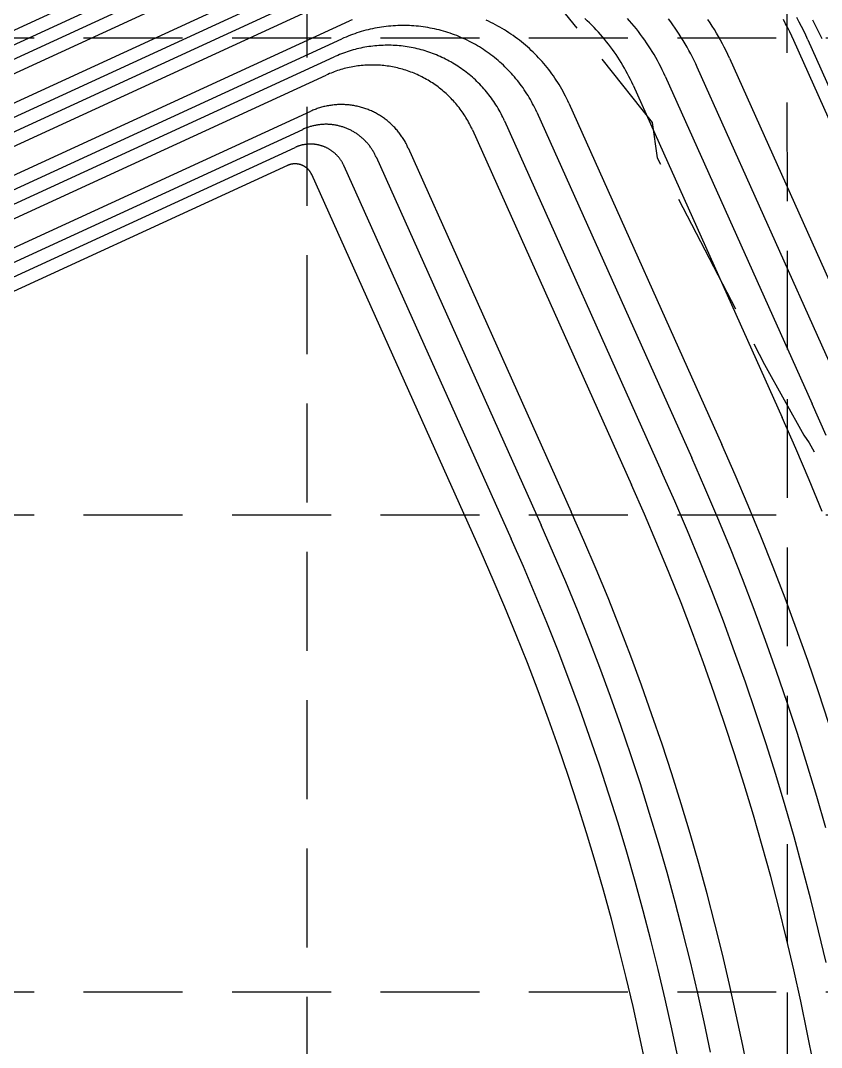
# Model space of a CAD drawing. Header units: inches. Extents: x 2439273 to 2445077, y 7048639 to 7057917.
# Drawn here: x 2443680.6 to 2443923.4, y 7055143 to 7055454.5 of the extents above; entities that cross this region are included whole.
import ezdxf

# ---------------------------------------------------------------- set-up
doc = ezdxf.new("R2010")
doc.units = ezdxf.units.IN
doc.header["$LTSCALE"] = 300
doc.header["$MEASUREMENT"] = 0
doc.linetypes.add('DASHEDX2', pattern=[0.165, 0.125, -0.04])
doc.linetypes.add('HIDDEN', pattern=[0.375, 0.25, -0.125])
for name, color, linetype in [('EC', 43, 'DASHEDX2'), ('GRID', 254, 'HIDDEN'), ('PC', 43, 'DASHEDX2')]:
    doc.layers.add(name, color=color, linetype=linetype)

msp = doc.modelspace()

# ---------------------------------------------------------------- linework, layer by layer
at = {"layer": 'EC', "color": 43, "linetype": 'DASHEDX2', "flags": 128}
msp.add_lwpolyline([(2443901.86, 7055693.48), (2443896.11, 7055685.69), (2443885.39, 7055681.48), (2443867.39, 7055641.36), (2443854.91, 7055654.75), (2443824.84, 7055641.37), (2443820.65, 7055623.48), (2443807, 7055605.17), (2443799.59, 7055587.82), (2443801.19, 7055585.95), (2443797.16, 7055582.74), (2443805.15, 7055502.53), (2443810.32, 7055503.5), (2443815.52, 7055494.53), (2443872.13, 7055423.65), (2443873.65, 7055412.87), (2443906.2, 7055350.2), (2443918.07, 7055328.74), (2443919.69, 7055326.44), (2443968.58, 7055240.73), (2443976.83, 7055228.83), (2443984.9, 7055214.55), (2443989.14, 7055215.47), (2443997.87, 7055203.26), (2443997.75, 7055216.88), (2444001.92, 7055217.56), (2443998.54, 7055227.49), (2444016.53, 7055241.61), (2444066.41, 7055261.95), (2444083.72, 7055269.04), (2444085.06, 7055267.52), (2444097.05, 7055263.61), (2444115.58, 7055255.98), (2444111.95, 7055234.88), (2444110.18, 7055229.84), (2444102.47, 7055219.23), (2444096.53, 7055212.43), (2444098.15, 7055202.5), (2444090.24, 7055196.52), (2444077.22, 7055189.54), (2444062.54, 7055164.95), (2444056.88, 7055153.88), (2444054.66, 7055174.68), (2444043.67, 7055161.25), (2444016.86, 7055163.03), (2444012.32, 7055157.9), (2444037.59, 7055148.52), (2443971.98, 7055116.52), (2443968.89, 7055114.92), (2443980.57, 7055147.5), (2443977.13, 7055146.34), (2443978.37, 7055146.06), (2443962.84, 7055124.61), (2443953.51, 7055122.41), (2443938.41, 7055119.16), (2443867.04, 7055080.21), (2443865.98, 7055078.87), (2443865.01, 7055077.91), (2443865.12, 7055077.45), (2443864.14, 7055076.79), (2443860.97, 7055075.19), (2443830.92, 7055059.56), (2443787.52, 7055037.11), (2443851.28, 7055024.87), (2443934.34, 7055046.67), (2443967.55, 7055096.43), (2443974.57, 7055094.11), (2444053.33, 7055117.84), (2444066.52, 7055129.61), (2444084.3, 7055137.37), (2444145.69, 7055142.55), (2444139.24, 7055176.48), (2444128.04, 7055227.89), (2444127.62, 7055229.29), (2444120.82, 7055259.22), (2444120.75, 7055259.48), (2444116.9, 7055281.51), (2444114.15, 7055290.3), (2444112.69, 7055292.4), (2444113.48, 7055296.08), (2444050.06, 7055487.43), (2444049.7, 7055493.11), (2444045.78, 7055499.07), (2444045.35, 7055503.67), (2444016.72, 7055544.06), (2443997.19, 7055577.1)], dxfattribs=at)
at = {"layer": 'GRID', "linetype": 'HIDDEN', "ltscale": 0.4}
for p, q in [((2443913.9, 7049369.71), (2443912.8, 7057768.67)), ((2443767.83, 7049368.37), (2443767.41, 7057765.42)), ((2439424.76, 7055449.35), (2444925.44, 7055449.35)), ((2439424.76, 7055304.59), (2444925.44, 7055304.59)), ((2439424.76, 7055159.84), (2444925.44, 7055159.84))]:
    msp.add_line(p, q, dxfattribs=at)
at = {"layer": 'PC', "color": 24, "linetype": 'Continuous', "flags": 128}
for points in [[(2443787.64, 7055501.83), (2443165.52, 7055215.57)], [(2443167.19, 7055211.94), (2443790.73, 7055498.85)], [(2443168.86, 7055208.3), (2443793.83, 7055495.87)], [(2443796.92, 7055492.89), (2443170.53, 7055204.67)], [(2443173.88, 7055197.4), (2443792.2, 7055481.91)], [(2443789.84, 7055476.42), (2443175.55, 7055193.77)], [(2443177.22, 7055190.13), (2443787.48, 7055470.93)], [(2443178.89, 7055186.5), (2443785.13, 7055465.45)], [(2443781.13, 7055454.79), (2443780.41, 7055454.47)], [(2443866.34, 7055434.95), (2443865.93, 7055435.83), (2443865.52, 7055436.7), (2443865.09, 7055437.57), (2443864.65, 7055438.42), (2443864.19, 7055439.27), (2443863.72, 7055440.12), (2443863.24, 7055440.95), (2443862.74, 7055441.78), (2443862.24, 7055442.6), (2443861.71, 7055443.41), (2443861.18, 7055444.21), (2443860.63, 7055445.01), (2443860.07, 7055445.79), (2443859.5, 7055446.57), (2443858.92, 7055447.34), (2443858.32, 7055448.1), (2443857.71, 7055448.85), (2443857.09, 7055449.59), (2443856.46, 7055450.32), (2443855.82, 7055451.04), (2443855.16, 7055451.74), (2443854.5, 7055452.44), (2443853.82, 7055453.13), (2443853.13, 7055453.81), (2443852.44, 7055454.47), (2443851.73, 7055455.13)], [(2443876.08, 7055437.67), (2443875.64, 7055438.62), (2443875.19, 7055439.57), (2443874.72, 7055440.52), (2443874.24, 7055441.45), (2443873.74, 7055442.38), (2443873.23, 7055443.3), (2443872.7, 7055444.21), (2443872.16, 7055445.11), (2443871.6, 7055446.01), (2443871.04, 7055446.89), (2443870.45, 7055447.77), (2443869.86, 7055448.64), (2443869.24, 7055449.49), (2443868.62, 7055450.34), (2443867.98, 7055451.18), (2443867.33, 7055452.01), (2443866.67, 7055452.82), (2443865.99, 7055453.63), (2443865.3, 7055454.43), (2443864.6, 7055455.21)], [(2443885.82, 7055440.38), (2443885.34, 7055441.42), (2443884.85, 7055442.45), (2443884.35, 7055443.47), (2443883.82, 7055444.48), (2443883.29, 7055445.49), (2443882.73, 7055446.48), (2443882.16, 7055447.47), (2443881.57, 7055448.45), (2443880.97, 7055449.42), (2443880.36, 7055450.38), (2443879.72, 7055451.33), (2443879.08, 7055452.27), (2443878.42, 7055453.2), (2443877.74, 7055454.11), (2443877.05, 7055455.02)], [(2443895.56, 7055443.1), (2443895.05, 7055444.21), (2443894.52, 7055445.32), (2443893.98, 7055446.42), (2443893.41, 7055447.51), (2443892.83, 7055448.6), (2443892.23, 7055449.67), (2443891.62, 7055450.73), (2443890.99, 7055451.78), (2443890.34, 7055452.83), (2443889.68, 7055453.86), (2443889, 7055454.88)], [(2443957.13, 7055354.57), (2443915.04, 7055448.53), (2443914.46, 7055449.81), (2443913.85, 7055451.08), (2443913.23, 7055452.33), (2443912.58, 7055453.58), (2443911.92, 7055454.82)], [(2443919.33, 7055448.74), (2443918.71, 7055450.1), (2443918.07, 7055451.44), (2443917.41, 7055452.78), (2443916.72, 7055454.1), (2443916.02, 7055455.42)], [(2443182.24, 7055179.23), (2443780.41, 7055454.47)], [(2443837.12, 7055426.8), (2443836.82, 7055427.44), (2443836.52, 7055428.07), (2443836.21, 7055428.7), (2443835.89, 7055429.32), (2443835.56, 7055429.94), (2443835.21, 7055430.56), (2443834.86, 7055431.16), (2443834.5, 7055431.77), (2443834.13, 7055432.36), (2443833.75, 7055432.95), (2443833.36, 7055433.54), (2443832.97, 7055434.11), (2443832.56, 7055434.69), (2443832.14, 7055435.25), (2443831.72, 7055435.81), (2443831.29, 7055436.36), (2443830.84, 7055436.91), (2443830.39, 7055437.44), (2443829.93, 7055437.97), (2443829.47, 7055438.5), (2443828.99, 7055439.01), (2443828.51, 7055439.52), (2443828.01, 7055440.02), (2443827.51, 7055440.51), (2443827.01, 7055441), (2443826.49, 7055441.48), (2443825.97, 7055441.94), (2443825.44, 7055442.4), (2443824.9, 7055442.86), (2443824.36, 7055443.3), (2443823.81, 7055443.73), (2443823.25, 7055444.16), (2443822.68, 7055444.58), (2443822.11, 7055444.98), (2443821.53, 7055445.38), (2443820.95, 7055445.77), (2443820.36, 7055446.15), (2443819.77, 7055446.52), (2443819.16, 7055446.88), (2443818.56, 7055447.24), (2443817.94, 7055447.58), (2443817.33, 7055447.91), (2443816.7, 7055448.23), (2443816.07, 7055448.55), (2443815.44, 7055448.85), (2443814.8, 7055449.14), (2443814.16, 7055449.42), (2443813.51, 7055449.7), (2443812.86, 7055449.96), (2443812.21, 7055450.21), (2443811.55, 7055450.45), (2443810.89, 7055450.68), (2443810.22, 7055450.9), (2443809.55, 7055451.11), (2443808.88, 7055451.31), (2443808.2, 7055451.5), (2443807.52, 7055451.68), (2443806.84, 7055451.85), (2443806.16, 7055452), (2443805.47, 7055452.15), (2443804.78, 7055452.28), (2443804.09, 7055452.41), (2443803.4, 7055452.52), (2443802.71, 7055452.62), (2443802.01, 7055452.71), (2443801.31, 7055452.79), (2443800.61, 7055452.86), (2443799.91, 7055452.92), (2443799.21, 7055452.97), (2443798.51, 7055453), (2443797.81, 7055453.03), (2443797.11, 7055453.04), (2443796.41, 7055453.04), (2443795.71, 7055453.04), (2443795.01, 7055453.02), (2443794.3, 7055452.98), (2443793.6, 7055452.94), (2443792.9, 7055452.89), (2443792.21, 7055452.83), (2443791.51, 7055452.75), (2443790.81, 7055452.66), (2443790.12, 7055452.57), (2443789.42, 7055452.46), (2443788.73, 7055452.34), (2443788.04, 7055452.21), (2443787.35, 7055452.07), (2443786.67, 7055451.92), (2443785.99, 7055451.76), (2443785.31, 7055451.58), (2443784.63, 7055451.4), (2443783.95, 7055451.2), (2443783.28, 7055451), (2443782.62, 7055450.78), (2443781.95, 7055450.56), (2443781.29, 7055450.32), (2443780.63, 7055450.07), (2443779.98, 7055449.81), (2443779.33, 7055449.55), (2443778.69, 7055449.27), (2443778.05, 7055448.98)], [(2443846.86, 7055429.52), (2443846.53, 7055430.23), (2443846.19, 7055430.95), (2443845.84, 7055431.65), (2443845.48, 7055432.35), (2443845.1, 7055433.05), (2443844.72, 7055433.74), (2443844.32, 7055434.42), (2443843.92, 7055435.1), (2443843.5, 7055435.77), (2443843.07, 7055436.44), (2443842.64, 7055437.09), (2443842.19, 7055437.74), (2443841.73, 7055438.39), (2443841.26, 7055439.02), (2443840.79, 7055439.65), (2443840.3, 7055440.27), (2443839.8, 7055440.88), (2443839.29, 7055441.49), (2443838.78, 7055442.09), (2443838.25, 7055442.67), (2443837.71, 7055443.25), (2443837.17, 7055443.83), (2443836.62, 7055444.39), (2443836.05, 7055444.94), (2443835.48, 7055445.49), (2443834.9, 7055446.03), (2443834.32, 7055446.55), (2443833.72, 7055447.07), (2443833.12, 7055447.58), (2443832.5, 7055448.08), (2443831.88, 7055448.56), (2443831.26, 7055449.04), (2443830.62, 7055449.51), (2443829.98, 7055449.97), (2443829.33, 7055450.42), (2443828.67, 7055450.86), (2443828.01, 7055451.29), (2443827.34, 7055451.7), (2443826.66, 7055452.11), (2443825.98, 7055452.51), (2443825.29, 7055452.89), (2443824.59, 7055453.26), (2443823.89, 7055453.63), (2443823.19, 7055453.98), (2443822.47, 7055454.32), (2443821.76, 7055454.65)], [(2443923.62, 7055448.95), (2443922.96, 7055450.38), (2443922.28, 7055451.81), (2443921.58, 7055453.22), (2443920.86, 7055454.63)], [(2443183.91, 7055175.6), (2443778.05, 7055448.98)], [(2443919.33, 7055448.74), (2443960.78, 7055356.21)], [(2443827.37, 7055424.09), (2443827.12, 7055424.64), (2443826.85, 7055425.2), (2443826.58, 7055425.75), (2443826.3, 7055426.29), (2443826.01, 7055426.84), (2443825.71, 7055427.37), (2443825.4, 7055427.9), (2443825.09, 7055428.43), (2443824.76, 7055428.95), (2443824.43, 7055429.47), (2443824.09, 7055429.98), (2443823.74, 7055430.49), (2443823.39, 7055430.99), (2443823.02, 7055431.48), (2443822.65, 7055431.97), (2443822.27, 7055432.45), (2443821.89, 7055432.93), (2443821.49, 7055433.4), (2443821.09, 7055433.86), (2443820.68, 7055434.32), (2443820.26, 7055434.77), (2443819.84, 7055435.22), (2443819.41, 7055435.65), (2443818.97, 7055436.09), (2443818.53, 7055436.51), (2443818.08, 7055436.93), (2443817.62, 7055437.34), (2443817.16, 7055437.74), (2443816.69, 7055438.13), (2443816.21, 7055438.52), (2443815.73, 7055438.9), (2443815.24, 7055439.27), (2443814.75, 7055439.64), (2443814.25, 7055440), (2443813.74, 7055440.34), (2443813.23, 7055440.69), (2443812.71, 7055441.02), (2443812.19, 7055441.34), (2443811.67, 7055441.66), (2443811.14, 7055441.97), (2443810.6, 7055442.27), (2443810.06, 7055442.56), (2443809.51, 7055442.84), (2443808.96, 7055443.11), (2443808.41, 7055443.38), (2443807.85, 7055443.63), (2443807.29, 7055443.88), (2443806.72, 7055444.12), (2443806.15, 7055444.35), (2443805.58, 7055444.57), (2443805, 7055444.78), (2443804.43, 7055444.98), (2443803.84, 7055445.18), (2443803.26, 7055445.36), (2443802.67, 7055445.53), (2443802.08, 7055445.7), (2443801.48, 7055445.86), (2443800.89, 7055446), (2443800.29, 7055446.14), (2443799.69, 7055446.27), (2443799.08, 7055446.38), (2443798.48, 7055446.49), (2443797.87, 7055446.59), (2443797.27, 7055446.68), (2443796.66, 7055446.76), (2443796.05, 7055446.83), (2443795.44, 7055446.89), (2443794.82, 7055446.94), (2443794.21, 7055446.98), (2443793.6, 7055447.01), (2443792.98, 7055447.03), (2443792.37, 7055447.05), (2443791.76, 7055447.05), (2443791.14, 7055447.04), (2443790.53, 7055447.02), (2443789.92, 7055447), (2443789.3, 7055446.96), (2443788.69, 7055446.91), (2443788.08, 7055446.86), (2443787.47, 7055446.79), (2443786.86, 7055446.72), (2443786.25, 7055446.63), (2443785.64, 7055446.54), (2443785.04, 7055446.43), (2443784.44, 7055446.32), (2443783.83, 7055446.2), (2443783.23, 7055446.06), (2443782.64, 7055445.92), (2443782.04, 7055445.77), (2443781.45, 7055445.61), (2443780.86, 7055445.44), (2443780.27, 7055445.26), (2443779.69, 7055445.07), (2443779.11, 7055444.87), (2443778.53, 7055444.66), (2443777.95, 7055444.45), (2443777.38, 7055444.22), (2443776.82, 7055443.99), (2443776.25, 7055443.74), (2443775.69, 7055443.49)], [(2443185.58, 7055171.96), (2443775.69, 7055443.49)], [(2443895.56, 7055443.1), (2443938.88, 7055346.39)], [(2443817.63, 7055421.37), (2443817.41, 7055421.85), (2443817.19, 7055422.33), (2443816.95, 7055422.8), (2443816.71, 7055423.26), (2443816.46, 7055423.73), (2443816.21, 7055424.19), (2443815.94, 7055424.64), (2443815.67, 7055425.1), (2443815.4, 7055425.54), (2443815.11, 7055425.99), (2443814.82, 7055426.42), (2443814.52, 7055426.86), (2443814.22, 7055427.29), (2443813.9, 7055427.71), (2443813.59, 7055428.13), (2443813.26, 7055428.54), (2443812.93, 7055428.95), (2443812.59, 7055429.35), (2443812.25, 7055429.75), (2443811.9, 7055430.14), (2443811.54, 7055430.53), (2443811.18, 7055430.91), (2443810.81, 7055431.29), (2443810.43, 7055431.66), (2443810.05, 7055432.02), (2443809.66, 7055432.38), (2443809.27, 7055432.73), (2443808.88, 7055433.07), (2443808.47, 7055433.41), (2443808.06, 7055433.74), (2443807.65, 7055434.07), (2443807.23, 7055434.39), (2443806.81, 7055434.7), (2443806.38, 7055435.01), (2443805.95, 7055435.31), (2443805.51, 7055435.6), (2443805.07, 7055435.88), (2443804.62, 7055436.16), (2443804.17, 7055436.43), (2443803.71, 7055436.7), (2443803.25, 7055436.95), (2443802.79, 7055437.2), (2443802.32, 7055437.45), (2443801.85, 7055437.68), (2443801.38, 7055437.91), (2443800.9, 7055438.13), (2443800.42, 7055438.34), (2443799.93, 7055438.54), (2443799.45, 7055438.74), (2443798.95, 7055438.93), (2443798.46, 7055439.11), (2443797.96, 7055439.28), (2443797.46, 7055439.45), (2443796.96, 7055439.61), (2443796.46, 7055439.76), (2443795.95, 7055439.9), (2443795.44, 7055440.03), (2443794.93, 7055440.16), (2443794.42, 7055440.27), (2443793.9, 7055440.38), (2443793.39, 7055440.48), (2443792.87, 7055440.58), (2443792.35, 7055440.66), (2443791.83, 7055440.74), (2443791.31, 7055440.81), (2443790.78, 7055440.87), (2443790.26, 7055440.92), (2443789.73, 7055440.96), (2443789.21, 7055441), (2443788.68, 7055441.02), (2443788.16, 7055441.04), (2443787.63, 7055441.05), (2443787.1, 7055441.05), (2443786.58, 7055441.05), (2443786.05, 7055441.03), (2443785.53, 7055441.01), (2443785, 7055440.98), (2443784.48, 7055440.94), (2443783.95, 7055440.89), (2443783.43, 7055440.83), (2443782.91, 7055440.77), (2443782.39, 7055440.7), (2443781.87, 7055440.61), (2443781.35, 7055440.53), (2443780.83, 7055440.43), (2443780.31, 7055440.32), (2443779.8, 7055440.21), (2443779.29, 7055440.09), (2443778.78, 7055439.96), (2443778.27, 7055439.82), (2443777.77, 7055439.67), (2443777.26, 7055439.52), (2443776.76, 7055439.36), (2443776.26, 7055439.19), (2443775.77, 7055439.01), (2443775.28, 7055438.82), (2443774.79, 7055438.63), (2443774.3, 7055438.43), (2443773.82, 7055438.22), (2443773.34, 7055438.01)], [(2443929.75, 7055342.31), (2443885.82, 7055440.38)], [(2443187.25, 7055168.33), (2443773.34, 7055438.01)], [(2443876.08, 7055437.67), (2443920.62, 7055338.22)], [(2443866.34, 7055434.95), (2443911.5, 7055334.13)], [(2443190.6, 7055161.06), (2443768.62, 7055427.03)], [(2443798.15, 7055415.94), (2443798, 7055416.26), (2443797.85, 7055416.58), (2443797.7, 7055416.89), (2443797.54, 7055417.2), (2443797.37, 7055417.51), (2443797.2, 7055417.82), (2443797.02, 7055418.12), (2443796.84, 7055418.43), (2443796.66, 7055418.72), (2443796.47, 7055419.02), (2443796.27, 7055419.31), (2443796.08, 7055419.6), (2443795.87, 7055419.88), (2443795.66, 7055420.17), (2443795.45, 7055420.45), (2443795.24, 7055420.72), (2443795.01, 7055420.99), (2443794.79, 7055421.26), (2443794.56, 7055421.53), (2443794.33, 7055421.79), (2443794.09, 7055422.05), (2443793.85, 7055422.3), (2443793.6, 7055422.55), (2443793.35, 7055422.8), (2443793.1, 7055423.04), (2443792.84, 7055423.28), (2443792.58, 7055423.51), (2443792.31, 7055423.74), (2443792.04, 7055423.97), (2443791.77, 7055424.19), (2443791.5, 7055424.41), (2443791.22, 7055424.62), (2443790.94, 7055424.83), (2443790.65, 7055425.03), (2443790.36, 7055425.23), (2443790.07, 7055425.43), (2443789.77, 7055425.62), (2443789.48, 7055425.8), (2443789.18, 7055425.98), (2443788.87, 7055426.16), (2443788.57, 7055426.33), (2443788.26, 7055426.5), (2443787.95, 7055426.66), (2443787.63, 7055426.81), (2443787.32, 7055426.96), (2443787, 7055427.11), (2443786.68, 7055427.25), (2443786.35, 7055427.39), (2443786.03, 7055427.52), (2443785.7, 7055427.65), (2443785.37, 7055427.77), (2443785.04, 7055427.88), (2443784.71, 7055427.99), (2443784.37, 7055428.1), (2443784.03, 7055428.2), (2443783.7, 7055428.29), (2443783.36, 7055428.38), (2443783.02, 7055428.46), (2443782.67, 7055428.54), (2443782.33, 7055428.61), (2443781.99, 7055428.68), (2443781.64, 7055428.74), (2443781.3, 7055428.8), (2443780.95, 7055428.85), (2443780.6, 7055428.9), (2443780.25, 7055428.94), (2443779.9, 7055428.97), (2443779.55, 7055429), (2443779.2, 7055429.02), (2443778.85, 7055429.04), (2443778.5, 7055429.05), (2443778.15, 7055429.06), (2443777.8, 7055429.06), (2443777.45, 7055429.06), (2443777.1, 7055429.05), (2443776.75, 7055429.03), (2443776.4, 7055429.01), (2443776.05, 7055428.98), (2443775.7, 7055428.95), (2443775.35, 7055428.92), (2443775, 7055428.87), (2443774.66, 7055428.82), (2443774.31, 7055428.77), (2443773.96, 7055428.71), (2443773.62, 7055428.65), (2443773.27, 7055428.57), (2443772.93, 7055428.5), (2443772.59, 7055428.42), (2443772.25, 7055428.33), (2443771.91, 7055428.24), (2443771.58, 7055428.14), (2443771.24, 7055428.04), (2443770.91, 7055427.93), (2443770.57, 7055427.82), (2443770.24, 7055427.7), (2443769.92, 7055427.58), (2443769.59, 7055427.45), (2443769.26, 7055427.31), (2443768.94, 7055427.17), (2443768.62, 7055427.03)], [(2443837.12, 7055426.8), (2443884.12, 7055321.87)], [(2443846.86, 7055429.52), (2443893.25, 7055325.95)], [(2443827.37, 7055424.09), (2443874.99, 7055317.78)], [(2443192.27, 7055157.43), (2443766.26, 7055421.54)], [(2443788.41, 7055413.22), (2443788.3, 7055413.46), (2443788.19, 7055413.7), (2443788.07, 7055413.93), (2443787.95, 7055414.17), (2443787.83, 7055414.4), (2443787.7, 7055414.63), (2443787.57, 7055414.86), (2443787.43, 7055415.08), (2443787.29, 7055415.31), (2443787.15, 7055415.53), (2443787.01, 7055415.75), (2443786.86, 7055415.96), (2443786.7, 7055416.18), (2443786.55, 7055416.39), (2443786.39, 7055416.6), (2443786.23, 7055416.81), (2443786.06, 7055417.01), (2443785.89, 7055417.21), (2443785.72, 7055417.41), (2443785.54, 7055417.61), (2443785.36, 7055417.8), (2443785.18, 7055417.99), (2443785, 7055418.18), (2443784.81, 7055418.36), (2443784.62, 7055418.55), (2443784.43, 7055418.72), (2443784.23, 7055418.9), (2443784.03, 7055419.07), (2443783.83, 7055419.24), (2443783.63, 7055419.41), (2443783.42, 7055419.57), (2443783.21, 7055419.73), (2443783, 7055419.89), (2443782.78, 7055420.04), (2443782.57, 7055420.19), (2443782.35, 7055420.34), (2443782.13, 7055420.48), (2443781.9, 7055420.62), (2443781.68, 7055420.75), (2443781.45, 7055420.88), (2443781.22, 7055421.01), (2443780.99, 7055421.14), (2443780.76, 7055421.26), (2443780.52, 7055421.38), (2443780.28, 7055421.49), (2443780.04, 7055421.6), (2443779.8, 7055421.71), (2443779.56, 7055421.81), (2443779.32, 7055421.91), (2443779.07, 7055422), (2443778.82, 7055422.09), (2443778.57, 7055422.18), (2443778.32, 7055422.26), (2443778.07, 7055422.34), (2443777.82, 7055422.41), (2443777.57, 7055422.48), (2443777.31, 7055422.55), (2443777.06, 7055422.61), (2443776.8, 7055422.67), (2443776.54, 7055422.73), (2443776.28, 7055422.78), (2443776.03, 7055422.82), (2443775.77, 7055422.87), (2443775.51, 7055422.9), (2443775.24, 7055422.94), (2443774.98, 7055422.97), (2443774.72, 7055422.99), (2443774.46, 7055423.02), (2443774.2, 7055423.03), (2443773.93, 7055423.05), (2443773.67, 7055423.06), (2443773.41, 7055423.06), (2443773.14, 7055423.06), (2443772.88, 7055423.06), (2443772.62, 7055423.05), (2443772.35, 7055423.04), (2443772.09, 7055423.02), (2443771.83, 7055423.01), (2443771.57, 7055422.98), (2443771.31, 7055422.95), (2443771.04, 7055422.92), (2443770.78, 7055422.88), (2443770.52, 7055422.84), (2443770.26, 7055422.8), (2443770.01, 7055422.75), (2443769.75, 7055422.7), (2443769.49, 7055422.64), (2443769.23, 7055422.58), (2443768.98, 7055422.51), (2443768.73, 7055422.45), (2443768.47, 7055422.37), (2443768.22, 7055422.3), (2443767.97, 7055422.21), (2443767.72, 7055422.13), (2443767.47, 7055422.04), (2443767.23, 7055421.95), (2443766.98, 7055421.85), (2443766.74, 7055421.75), (2443766.5, 7055421.65), (2443766.26, 7055421.54)], [(2443817.63, 7055421.37), (2443865.87, 7055313.69)], [(2443193.94, 7055153.79), (2443763.9, 7055416.05)], [(2443778.67, 7055410.51), (2443778.6, 7055410.66), (2443778.52, 7055410.82), (2443778.44, 7055410.98), (2443778.36, 7055411.14), (2443778.28, 7055411.29), (2443778.2, 7055411.44), (2443778.11, 7055411.6), (2443778.02, 7055411.75), (2443777.92, 7055411.9), (2443777.83, 7055412.04), (2443777.73, 7055412.19), (2443777.63, 7055412.33), (2443777.53, 7055412.48), (2443777.43, 7055412.62), (2443777.32, 7055412.76), (2443777.21, 7055412.9), (2443777.1, 7055413.03), (2443776.99, 7055413.17), (2443776.87, 7055413.3), (2443776.76, 7055413.43), (2443776.64, 7055413.56), (2443776.52, 7055413.69), (2443776.39, 7055413.81), (2443776.27, 7055413.93), (2443776.14, 7055414.06), (2443776.01, 7055414.17), (2443775.88, 7055414.29), (2443775.75, 7055414.41), (2443775.62, 7055414.52), (2443775.48, 7055414.63), (2443775.34, 7055414.74), (2443775.2, 7055414.85), (2443775.06, 7055414.95), (2443774.92, 7055415.05), (2443774.77, 7055415.15), (2443774.63, 7055415.25), (2443774.48, 7055415.34), (2443774.33, 7055415.44), (2443774.18, 7055415.53), (2443774.03, 7055415.62), (2443773.88, 7055415.7), (2443773.72, 7055415.78), (2443773.57, 7055415.86), (2443773.41, 7055415.94), (2443773.25, 7055416.02), (2443773.09, 7055416.09), (2443772.93, 7055416.16), (2443772.77, 7055416.23), (2443772.61, 7055416.3), (2443772.44, 7055416.36), (2443772.28, 7055416.42), (2443772.11, 7055416.48), (2443771.95, 7055416.53), (2443771.78, 7055416.58), (2443771.61, 7055416.63), (2443771.44, 7055416.68), (2443771.27, 7055416.73), (2443771.1, 7055416.77), (2443770.93, 7055416.81), (2443770.76, 7055416.84), (2443770.59, 7055416.88), (2443770.41, 7055416.91), (2443770.24, 7055416.94), (2443770.07, 7055416.96), (2443769.89, 7055416.98), (2443769.72, 7055417), (2443769.54, 7055417.02), (2443769.37, 7055417.04), (2443769.19, 7055417.05), (2443769.02, 7055417.06), (2443768.84, 7055417.06), (2443768.67, 7055417.07), (2443768.49, 7055417.07), (2443768.32, 7055417.07), (2443768.14, 7055417.06), (2443767.97, 7055417.05), (2443767.79, 7055417.04), (2443767.62, 7055417.03), (2443767.44, 7055417.01), (2443767.27, 7055416.99), (2443767.09, 7055416.97), (2443766.92, 7055416.95), (2443766.74, 7055416.92), (2443766.57, 7055416.89), (2443766.4, 7055416.86), (2443766.23, 7055416.82), (2443766.06, 7055416.79), (2443765.89, 7055416.75), (2443765.72, 7055416.7), (2443765.55, 7055416.66), (2443765.38, 7055416.61), (2443765.21, 7055416.56), (2443765.04, 7055416.5), (2443764.88, 7055416.45), (2443764.71, 7055416.39), (2443764.55, 7055416.32), (2443764.38, 7055416.26), (2443764.22, 7055416.19), (2443764.06, 7055416.12), (2443763.9, 7055416.05)], [(2443798.15, 7055415.94), (2443847.61, 7055305.51)], [(2443788.41, 7055413.22), (2443838.49, 7055301.43)], [(2443761.54, 7055410.56), (2443195.61, 7055150.16)], [(2443768.93, 7055407.79), (2443768.89, 7055407.87), (2443768.86, 7055407.95), (2443768.82, 7055408.03), (2443768.78, 7055408.11), (2443768.73, 7055408.18), (2443768.69, 7055408.26), (2443768.65, 7055408.34), (2443768.6, 7055408.41), (2443768.56, 7055408.49), (2443768.51, 7055408.56), (2443768.46, 7055408.63), (2443768.41, 7055408.71), (2443768.36, 7055408.78), (2443768.31, 7055408.85), (2443768.25, 7055408.92), (2443768.2, 7055408.99), (2443768.14, 7055409.05), (2443768.09, 7055409.12), (2443768.03, 7055409.19), (2443767.97, 7055409.25), (2443767.91, 7055409.32), (2443767.85, 7055409.38), (2443767.79, 7055409.44), (2443767.73, 7055409.51), (2443767.67, 7055409.57), (2443767.6, 7055409.63), (2443767.54, 7055409.68), (2443767.47, 7055409.74), (2443767.4, 7055409.8), (2443767.33, 7055409.85), (2443767.27, 7055409.91), (2443767.2, 7055409.96), (2443767.12, 7055410.01), (2443767.05, 7055410.06), (2443766.98, 7055410.11), (2443766.91, 7055410.16), (2443766.83, 7055410.21), (2443766.76, 7055410.26), (2443766.68, 7055410.3), (2443766.61, 7055410.35), (2443766.53, 7055410.39), (2443766.45, 7055410.43), (2443766.38, 7055410.47), (2443766.3, 7055410.51), (2443766.22, 7055410.55), (2443766.14, 7055410.58), (2443766.06, 7055410.62), (2443765.98, 7055410.65), (2443765.9, 7055410.69), (2443765.82, 7055410.72), (2443765.73, 7055410.75), (2443765.65, 7055410.78), (2443765.57, 7055410.8), (2443765.48, 7055410.83), (2443765.4, 7055410.86), (2443765.31, 7055410.88), (2443765.23, 7055410.9), (2443765.14, 7055410.92), (2443765.06, 7055410.94), (2443764.97, 7055410.96), (2443764.89, 7055410.98), (2443764.8, 7055410.99), (2443764.71, 7055411.01), (2443764.63, 7055411.02), (2443764.54, 7055411.03), (2443764.45, 7055411.04), (2443764.37, 7055411.05), (2443764.28, 7055411.06), (2443764.19, 7055411.06), (2443764.1, 7055411.07), (2443764.02, 7055411.07), (2443763.93, 7055411.07), (2443763.84, 7055411.07), (2443763.75, 7055411.07), (2443763.66, 7055411.07), (2443763.58, 7055411.06), (2443763.49, 7055411.06), (2443763.4, 7055411.05), (2443763.31, 7055411.04), (2443763.23, 7055411.04), (2443763.14, 7055411.02), (2443763.05, 7055411.01), (2443762.97, 7055411), (2443762.88, 7055410.98), (2443762.79, 7055410.97), (2443762.71, 7055410.95), (2443762.62, 7055410.93), (2443762.54, 7055410.91), (2443762.45, 7055410.89), (2443762.37, 7055410.87), (2443762.28, 7055410.84), (2443762.2, 7055410.82), (2443762.12, 7055410.79), (2443762.03, 7055410.76), (2443761.95, 7055410.73), (2443761.87, 7055410.7), (2443761.79, 7055410.67), (2443761.7, 7055410.63), (2443761.62, 7055410.6), (2443761.54, 7055410.56)], [(2443778.67, 7055410.51), (2443829.36, 7055297.34)], [(2443820.24, 7055293.25), (2443768.93, 7055407.79)], [(2443924.84, 7055328.66), (2443920.62, 7055338.22)], [(2443923.64, 7055305.63), (2443919.71, 7055315.18), (2443915.66, 7055324.68), (2443911.5, 7055334.13)], [(2443925.69, 7055241.27), (2443922.55, 7055250.85), (2443919.29, 7055260.39), (2443915.92, 7055269.89), (2443912.43, 7055279.35), (2443908.82, 7055288.76), (2443905.1, 7055298.13), (2443901.26, 7055307.45), (2443897.31, 7055316.73), (2443893.25, 7055325.95)], [(2443924.77, 7055209.6), (2443922.02, 7055219.17), (2443919.15, 7055228.71), (2443916.16, 7055238.21), (2443913.06, 7055247.67), (2443909.85, 7055257.1), (2443906.51, 7055266.48), (2443903.07, 7055275.83), (2443899.5, 7055285.13), (2443895.83, 7055294.38), (2443892.04, 7055303.59), (2443888.13, 7055312.75), (2443884.12, 7055321.87)], [(2443924.83, 7055168.77), (2443922.58, 7055178.35), (2443920.22, 7055187.9), (2443917.74, 7055197.41), (2443915.14, 7055206.9), (2443912.42, 7055216.35), (2443909.59, 7055225.77), (2443906.64, 7055235.16), (2443903.58, 7055244.5), (2443900.4, 7055253.81), (2443897.11, 7055263.08), (2443893.71, 7055272.31), (2443890.19, 7055281.49), (2443886.56, 7055290.63), (2443882.81, 7055299.73), (2443878.96, 7055308.78), (2443874.99, 7055317.78)], [(2443924.43, 7055118.9), (2443922.79, 7055128.47), (2443921.04, 7055138.03), (2443919.17, 7055147.56), (2443917.19, 7055157.07), (2443915.08, 7055166.55), (2443912.86, 7055176), (2443910.53, 7055185.43), (2443908.08, 7055194.83), (2443905.51, 7055204.2), (2443902.83, 7055213.53), (2443900.03, 7055222.83), (2443897.12, 7055232.1), (2443894.1, 7055241.33), (2443890.96, 7055250.52), (2443887.71, 7055259.68), (2443884.35, 7055268.79), (2443880.87, 7055277.86), (2443877.29, 7055286.88), (2443873.59, 7055295.87), (2443869.78, 7055304.8), (2443865.87, 7055313.69)], [(2443901.39, 7055134.3), (2443899.57, 7055143.59), (2443897.63, 7055152.86), (2443895.58, 7055162.1), (2443893.42, 7055171.31), (2443891.14, 7055180.5), (2443888.76, 7055189.66), (2443886.25, 7055198.79), (2443883.64, 7055207.89), (2443880.91, 7055216.96), (2443878.08, 7055225.99), (2443875.13, 7055234.99), (2443872.07, 7055243.95), (2443868.9, 7055252.87), (2443865.63, 7055261.75), (2443862.24, 7055270.59), (2443858.74, 7055279.39), (2443855.14, 7055288.14), (2443851.43, 7055296.85), (2443847.61, 7055305.51)], [(2443889.77, 7055141.6), (2443887.86, 7055150.75), (2443885.84, 7055159.87), (2443883.7, 7055168.97), (2443881.45, 7055178.04), (2443879.09, 7055187.08), (2443876.63, 7055196.09), (2443874.05, 7055205.07), (2443871.36, 7055214.02), (2443868.56, 7055222.94), (2443865.65, 7055231.81), (2443862.63, 7055240.66), (2443859.5, 7055249.46), (2443856.27, 7055258.23), (2443852.92, 7055266.95), (2443849.47, 7055275.64), (2443845.92, 7055284.28), (2443842.26, 7055292.88), (2443838.49, 7055301.43)], [(2443879.97, 7055139.62), (2443878.08, 7055148.64), (2443876.09, 7055157.65), (2443873.98, 7055166.62), (2443871.76, 7055175.57), (2443869.43, 7055184.5), (2443867, 7055193.39), (2443864.45, 7055202.25), (2443861.8, 7055211.08), (2443859.03, 7055219.88), (2443856.16, 7055228.64), (2443853.18, 7055237.37), (2443850.1, 7055246.06), (2443846.91, 7055254.71), (2443843.61, 7055263.32), (2443840.2, 7055271.89), (2443836.69, 7055280.42), (2443833.08, 7055288.9), (2443829.36, 7055297.34)], [(2443870.17, 7055137.63), (2443868.31, 7055146.54), (2443866.34, 7055155.42), (2443864.26, 7055164.28), (2443862.07, 7055173.11), (2443859.77, 7055181.91), (2443857.37, 7055190.69), (2443854.86, 7055199.43), (2443852.24, 7055208.14), (2443849.51, 7055216.82), (2443846.68, 7055225.47), (2443843.74, 7055234.08), (2443840.69, 7055242.65), (2443837.55, 7055251.19), (2443834.29, 7055259.69), (2443830.93, 7055268.14), (2443827.47, 7055276.55), (2443823.9, 7055284.92), (2443820.24, 7055293.25)]]:
    msp.add_lwpolyline(points, dxfattribs=at)

doc.saveas('drawing.dxf')
